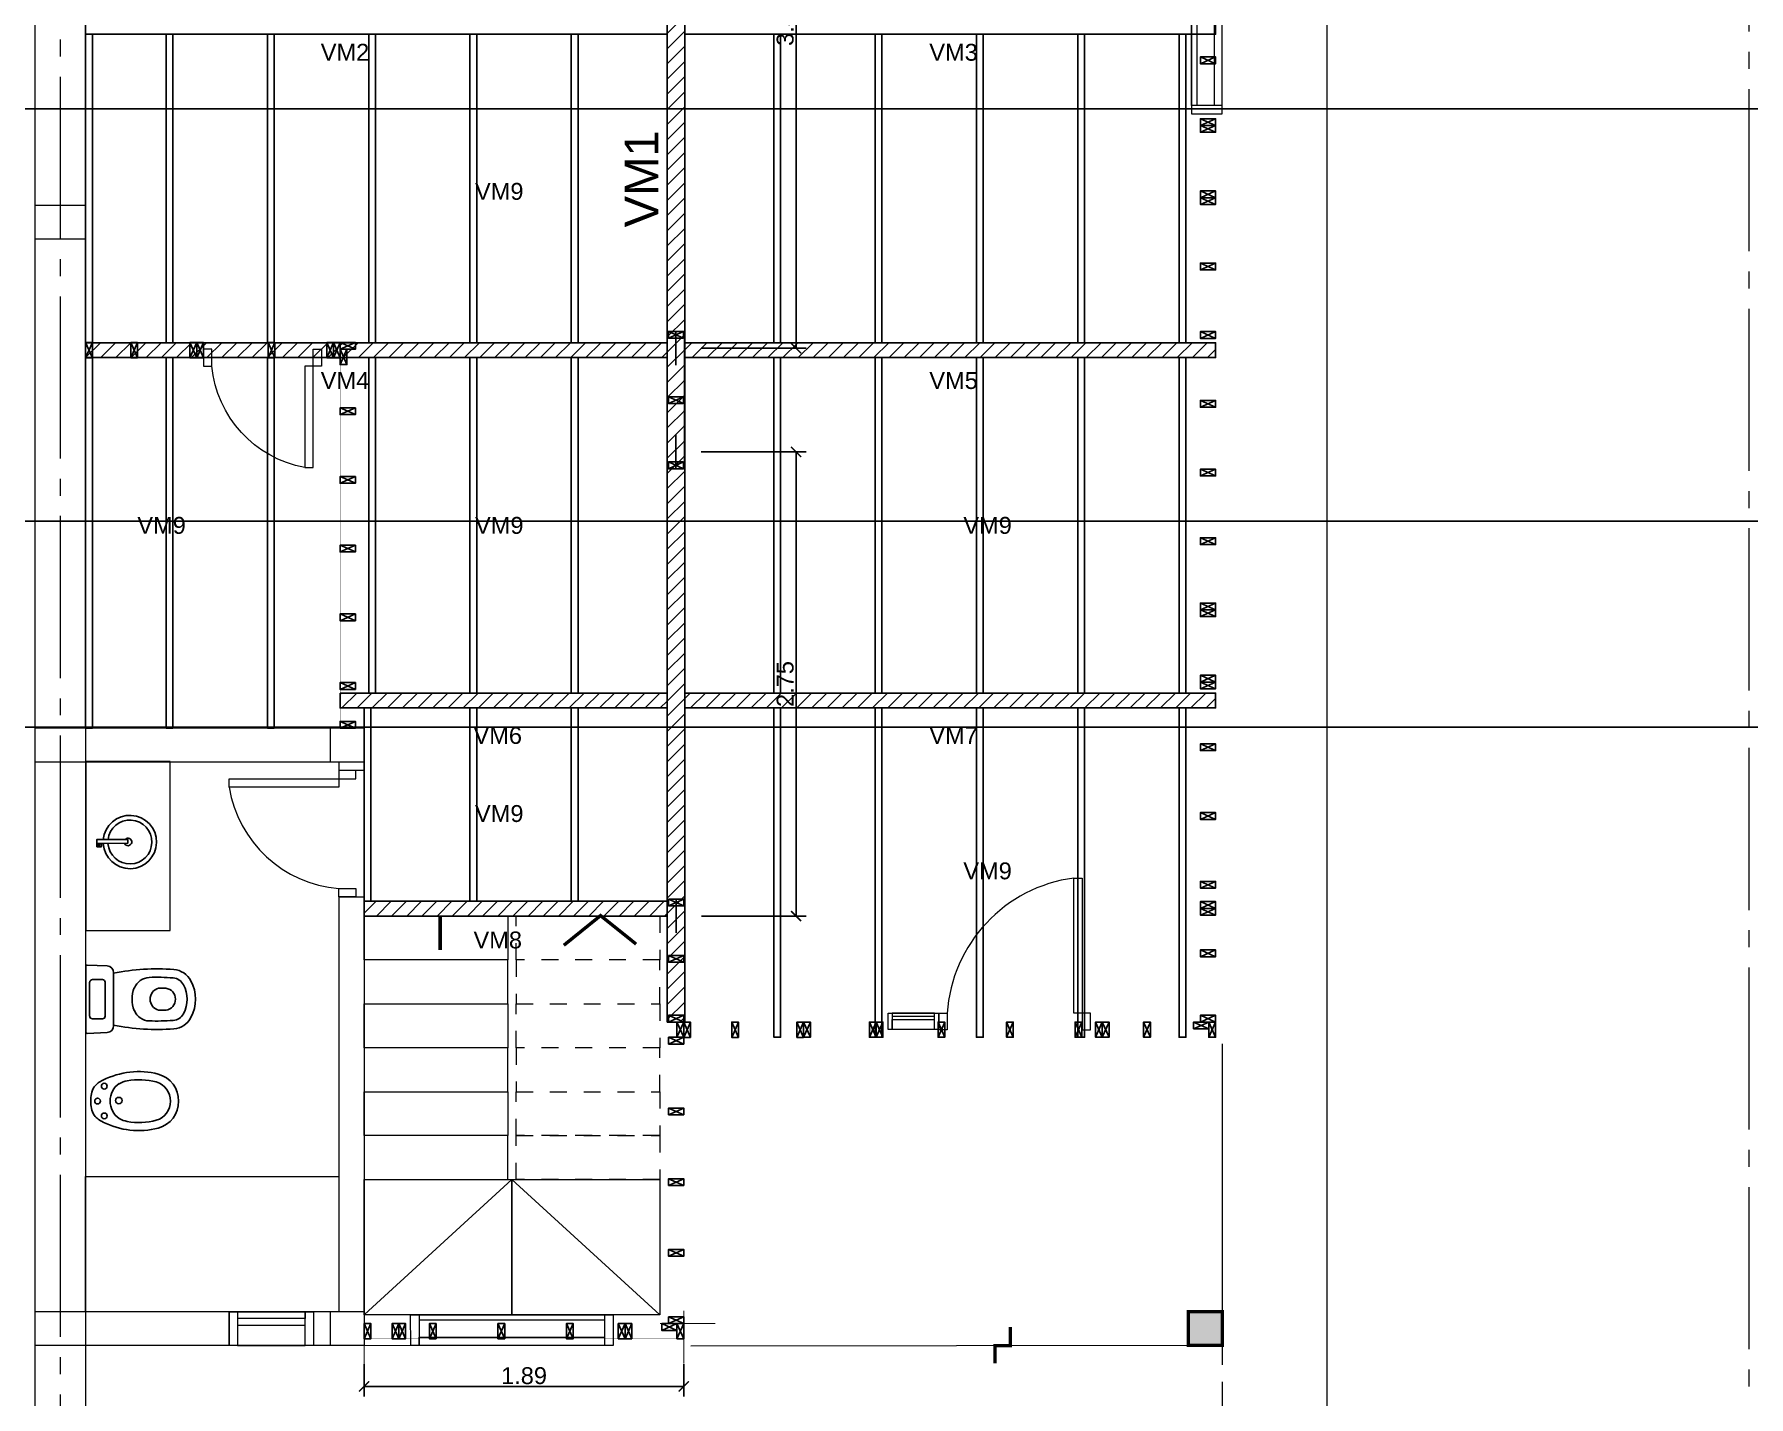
# Model space of a CAD drawing. Header units: millimetres. Extents: x 2924 to 3297, y 1496 to 1704.
# Drawn here: x 3194.52 to 3204.67, y 1558.34 to 1566.4 of the extents above; entities that cross this region are included whole.
import ezdxf

# ---------------------------------------------------------------- set-up
doc = ezdxf.new("R2010")
doc.units = ezdxf.units.MM
doc.header["$PDMODE"] = 35
for name, pattern in [('ACAD_ISO04W100', [30, 24, -3, 0, -3]), ('CONTINUA', [200, 100, 100]), ('DASHED', [0.75, 0.5, -0.25])]:
    doc.linetypes.add(name, pattern=pattern)
doc.layers.get('Defpoints').update_dxf_attribs({"color": 230})
for name, color, linetype in [('EJES', 8, 'Continuous'), ('P0- COLUMNAS HºAº', 7, 'Continuous'), ('P0-CARPINTERIAS', 7, 'Continuous'), ('P0-COTAS', 7, 'Continuous'), ('P0-MAMPOSTERIA LADRILLO', 7, 'Continuous'), ('P0-MUROS', 7, 'Continuous'), ('P0-PANEL', 7, 'Continuous'), ('P0-PROYECCION', 7, 'Continuous'), ('P0-SANITARIOS', 7, 'Continuous'), ('P0-SOLADOS', 7, 'Continuous'), ('P1-MAMPOSTERIA LADRILLO', 7, 'Continuous'), ('PT-MUROS', 7, 'Continuous')]:
    doc.layers.add(name, color=color, linetype=linetype)
doc.styles.add('Arial10', font='arial.ttf', dxfattribs={"height": 0.1})
doc.styles.get("Standard").update_dxf_attribs({"font": 'arial.ttf'})
doc.dimstyles.new('COTA-1-50', dxfattribs={"dimtxt": 0.1, "dimasz": 0.06, "dimexe": 0.06, "dimexo": 0.15, "dimgap": 0.0125, "dimtad": 1, "dimzin": 0, "dimdsep": 46, "dimtxsty": 'Arial10', "dimblk1": 'ARCHTICK', "dimblk2": 'ARCHTICK', "dimsah": 1, "dimcen": 0.09, "dimclrd": 7, "dimclre": 7, "dimclrt": 7, "dimazin": 0, "dimtfac": 1, "dimtofl": 0, "dimtmove": 2, "dimatfit": 3, "dimldrblk": 'ARCHTICK', "dimfxl": 0, "dimtolj": 1, "dimtzin": 0, "dimarcsym": 0})
pattern_1 = [(45, (111.248324, -59.88328), (-0.0449012806, 0.0449012806), [])]

# ---------------------------------------------------------------- blocks, each defined once
blk = doc.blocks.new('A$C699B31DF')
at = {"color": 0}
for p, q in [((0.485, 0.359), (0.485, 0.045)), ((0.523, 0.399), (0.642, 0.404)), ((0.611, 0.318), (0.55, 0.318)), ((0.65, 0.396), (0.65, 0.008)), ((0.22, 0.267), (0.174, 0.267)), ((0.535, 0.303), (0.535, 0.202)), ((0.627, 0.303), (0.627, 0.101)), ((0.22, 0.137), (0.174, 0.137)), ((0.535, 0.101), (0.535, 0.202)), ((0.523, 0.005), (0.642, 0)), ((0.611, 0.086), (0.55, 0.086))]:
    blk.add_line(p, q, dxfattribs=at)
for centre, radius, start, end in [((0.235, 0.202), 0.235, 152.4143, 207.5857), ((0.138, 0.253), 0.125, 94.4928, 152.4143), ((0.138, 0.253), 0.075, 94.4928, 152.4143), ((0.228, -0.892), 1.274, 78.3437, 94.4928), ((0.228, -0.892), 1.224, 87.8575, 94.4928), ((0.269, 0.23), 0.101, 22.7679, 87.2928), ((0.525, 0.359), 0.04, 92.6026, 180), ((0.55, 0.303), 0.0151, 90, 180), ((0.611, 0.303), 0.0151, 0, 90), ((0.642, 0.396), 0.008, 0, 92.6026), ((0.235, 0.202), 0.185, 152.4143, 207.5857), ((0.184, 0.202), 0.0655, 98.137, 261.863), ((0.202, 0.202), 0.0671, 284.9254, 75.0746), ((0.202, 0.202), 0.174, 337.3386, 22.6614), ((0.138, 0.151), 0.075, 207.5857, 265.5072), ((0.269, 0.174), 0.101, 272.7072, 337.2321), ((0.138, 0.151), 0.125, 207.5857, 265.5072), ((0.228, 1.297), 1.274, 265.5072, 281.6563), ((0.228, 1.297), 1.224, 265.5072, 272.1425), ((0.525, 0.045), 0.04, 180, 267.3974), ((0.55, 0.101), 0.0151, 180, 270), ((0.611, 0.101), 0.0151, 270, 0), ((0.642, 0.008), 0.008, 267.3974, 0)]:
    blk.add_arc(centre, radius, start, end, dxfattribs=at)
blk = doc.blocks.new('A$C9e56f727')
at = {"color": 0}
for p, q in [((0.301, 0.069), (0.312, 0.085)), ((0.324, 0.053), (0.301, 0.069)), ((0.312, 0.085), (0.335, 0.069)), ((0.335, 0.069), (0.324, 0.053))]:
    blk.add_line(p, q, dxfattribs=at)
for points in [[(0.324, 0.053), (0.311, 0.034), (0.16, 0.138), (0.173, 0.157)], [(0.33, 0.062), (0.328, 0.059), (0.314, 0.069), (0.316, 0.072)]]:
    blk.add_lwpolyline(points, close=True, dxfattribs=at)
for centre, radius, start, end in [((0.158, 0.158), 0.158, 328.4255, 319.9745), ((0.158, 0.158), 0.13, 329.0576, 318.8141), ((0.167, 0.151), 0.0224, 348.282, 285.1805)]:
    blk.add_arc(centre, radius, start, end, dxfattribs=at)
blk = doc.blocks.new('A$Cc807aeb1')
at = {"color": 0}
for centre, radius in [((0.086, 0.44), 0.017), ((0.174, 0.48), 0.017), ((0.262, 0.44), 0.017), ((0.171, 0.354), 0.0189)]:
    blk.add_circle(centre, radius, dxfattribs=at)
for centre, radius, start, end in [((0.165, 0.372), 0.148, 86.2096, 120.184), ((0.184, 0.372), 0.148, 59.816, 93.7904), ((0.471, 0.236), 0.471, 153.1577, 194.2009), ((0.168, 0.4), 0.127, 128.1193, 157.7023), ((0.18, 0.4), 0.127, 22.2977, 51.8807), ((-0.122, 0.236), 0.471, 345.7991, 26.8423), ((0.471, 0.236), 0.423, 170.5935, 194.2009), ((0.2, 0.279), 0.148, 150.4552, 170.0091), ((0.174, 0.279), 0.127, 90, 144.912), ((0.174, 0.279), 0.127, 35.088, 90), ((0.149, 0.279), 0.148, 9.9909, 29.5448), ((-0.122, 0.236), 0.423, 345.7991, 9.4065), ((0.173, 0.165), 0.165, 195.7672, 270.493), ((0.173, 0.165), 0.117, 196.4302, 270.493), ((0.176, 0.165), 0.165, 269.507, 344.2328), ((0.176, 0.165), 0.117, 269.507, 343.5698)]:
    blk.add_arc(centre, radius, start, end, dxfattribs=at)
blk = doc.blocks.new('_ARCHTICK')
at = {"color": 0, "linetype": 'ByBlock', "const_width": 0.15}
blk.add_lwpolyline([(-0.5, -0.5), (0.5, 0.5)], dxfattribs=at)
blk = doc.blocks.new('*D302')
at = {"layer": 'Defpoints', "color": 0, "transparency": 16777216}
for p in [(3196.47, 1558.678), (3198.363, 1558.678), (3198.363, 1558.396)]:
    blk.add_point(p, dxfattribs=at)
at = {"layer": 'P0-COTAS', "color": 7, "lineweight": -2, "transparency": 16777216}
for p, q in [((3196.47, 1558.528), (3196.47, 1558.336)), ((3198.363, 1558.528), (3198.363, 1558.336)), ((3196.47, 1558.396), (3198.363, 1558.396))]:
    blk.add_line(p, q, dxfattribs=at)
at = {"layer": 'P0-COTAS', "color": 7, "lineweight": -2, "transparency": 16777216, "xscale": 0.06, "yscale": 0.06, "zscale": 0.06, "rotation": 180}
blk.add_blockref('_ARCHTICK', (3196.47, 1558.396), dxfattribs=at)
at = {"layer": 'P0-COTAS', "color": 7, "lineweight": -2, "transparency": 16777216, "xscale": 0.06, "yscale": 0.06, "zscale": 0.06}
blk.add_blockref('_ARCHTICK', (3198.363, 1558.396), dxfattribs=at)
at = {"layer": 'P0-COTAS', "color": 7, "lineweight": 0, "transparency": 16777216, "insert": (3197.417, 1558.459), "char_height": 0.1, "attachment_point": 5, "style": 'Arial10'}
blk.add_mtext('\\A1;1.89', dxfattribs=at)
blk = doc.blocks.new('A$Ce0bfc8d9')
at = {"color": 0}
for points in [[(0, 2.4), (0, 2.44), (0.09, 2.44), (0.09, 2.4), (0, 2.4), (0.09, 2.44), (0.09, 2.4), (0, 2.44)], [(0, 2.013), (0, 2.053), (0.09, 2.053), (0.09, 2.013), (0, 2.013), (0.09, 2.053), (0.09, 2.013), (0, 2.053)], [(0, 1.973), (0, 2.013), (0.09, 2.013), (0.09, 1.973), (0, 1.973), (0.09, 2.013), (0.09, 1.973), (0, 2.013)], [(0, 0.673), (0, 0.713), (0.09, 0.713), (0.09, 0.673), (0, 0.673), (0.09, 0.713), (0.09, 0.673), (0, 0.713)], [(0, 0.633), (0, 0.673), (0.09, 0.673), (0.09, 0.633), (0, 0.633), (0.09, 0.673), (0.09, 0.633), (0, 0.673)], [(0, 0.387), (0, 0.427), (0.09, 0.427), (0.09, 0.387), (0, 0.387), (0.09, 0.427), (0.09, 0.387), (0, 0.427)], [(0, 0), (0, 0.04), (0.09, 0.04), (0.09, 0), (0, 0), (0.09, 0.04), (0.09, 0), (0, 0.04)]]:
    blk.add_lwpolyline(points, dxfattribs=at)
at = {"color": 0, "const_width": 0.0003}
blk.add_lwpolyline([(0.09, 0), (0, 0), (0, 2.44), (0.09, 2.44)], close=True, dxfattribs=at)
at = {"color": 8}
for points in [[(0, 1.607), (0, 1.647), (0.09, 1.647), (0.09, 1.607), (0, 1.607), (0.09, 1.647), (0.09, 1.607), (0, 1.647)], [(0, 1.2), (0, 1.24), (0.09, 1.24), (0.09, 1.2), (0, 1.2), (0.09, 1.24), (0.09, 1.2), (0, 1.24)], [(0, 0.793), (0, 0.833), (0.09, 0.833), (0.09, 0.793), (0, 0.793), (0.09, 0.833), (0.09, 0.793), (0, 0.833)]]:
    blk.add_lwpolyline(points, dxfattribs=at)
blk = doc.blocks.new('A$Ce87a268d')
at = {"color": 0}
for points in [[(0, 2.4), (0, 2.44), (0.09, 2.44), (0.09, 2.4), (0, 2.4), (0.09, 2.44), (0.09, 2.4), (0, 2.44)], [(0, 2.013), (0, 2.053), (0.09, 2.053), (0.09, 2.013), (0, 2.013), (0.09, 2.053), (0.09, 2.013), (0, 2.053)], [(0, 1.607), (0, 1.647), (0.09, 1.647), (0.09, 1.607), (0, 1.607), (0.09, 1.647), (0.09, 1.607), (0, 1.647)], [(0, 1.2), (0, 1.24), (0.09, 1.24), (0.09, 1.2), (0, 1.2), (0.09, 1.24), (0.09, 1.2), (0, 1.24)], [(0, 0.793), (0, 0.833), (0.09, 0.833), (0.09, 0.793), (0, 0.793), (0.09, 0.833), (0.09, 0.793), (0, 0.833)], [(0, 0.387), (0, 0.427), (0.09, 0.427), (0.09, 0.387), (0, 0.387), (0.09, 0.427), (0.09, 0.387), (0, 0.427)], [(0, 0), (0, 0.04), (0.09, 0.04), (0.09, 0), (0, 0), (0.09, 0.04), (0.09, 0), (0, 0.04)]]:
    blk.add_lwpolyline(points, dxfattribs=at)
at = {"color": 0, "const_width": 0.0003}
blk.add_lwpolyline([(0.09, 0), (0, 0), (0, 2.44), (0.09, 2.44)], close=True, dxfattribs=at)
blk = doc.blocks.new('A$Cebfddf67')
at = {"color": 0}
for points in [[(0, 2.4), (0, 2.44), (0.09, 2.44), (0.09, 2.4), (0, 2.4), (0.09, 2.44), (0.09, 2.4), (0, 2.44)], [(0, 2.013), (0, 2.053), (0.09, 2.053), (0.09, 2.013), (0, 2.013), (0.09, 2.053), (0.09, 2.013), (0, 2.053)], [(0, 1.767), (0, 1.807), (0.09, 1.807), (0.09, 1.767), (0, 1.767), (0.09, 1.807), (0.09, 1.767), (0, 1.807)], [(0, 1.727), (0, 1.767), (0.09, 1.767), (0.09, 1.727), (0, 1.727), (0.09, 1.767), (0.09, 1.727), (0, 1.767)], [(0, 0.427), (0, 0.467), (0.09, 0.467), (0.09, 0.427), (0, 0.427), (0.09, 0.467), (0.09, 0.427), (0, 0.467)], [(0, 0.387), (0, 0.427), (0.09, 0.427), (0.09, 0.387), (0, 0.387), (0.09, 0.427), (0.09, 0.387), (0, 0.427)], [(0, 0), (0, 0.04), (0.09, 0.04), (0.09, 0), (0, 0), (0.09, 0.04), (0.09, 0), (0, 0.04)]]:
    blk.add_lwpolyline(points, dxfattribs=at)
at = {"color": 0, "const_width": 0.0003}
blk.add_lwpolyline([(0.09, 0), (0, 0), (0, 2.44), (0.09, 2.44)], close=True, dxfattribs=at)
at = {"color": 8}
for points in [[(0, 1.607), (0, 1.647), (0.09, 1.647), (0.09, 1.607), (0, 1.607), (0.09, 1.647), (0.09, 1.607), (0, 1.647)], [(0, 1.2), (0, 1.24), (0.09, 1.24), (0.09, 1.2), (0, 1.2), (0.09, 1.24), (0.09, 1.2), (0, 1.24)], [(0, 0.793), (0, 0.833), (0.09, 0.833), (0.09, 0.793), (0, 0.793), (0.09, 0.833), (0.09, 0.793), (0, 0.833)]]:
    blk.add_lwpolyline(points, dxfattribs=at)
blk = doc.blocks.new('A$C7a4a4ba2')
at = {"color": 0}
for points in [[(-0.004, 0.09), (0.036, 0.09), (0.036, 0), (-0.004, 0), (-0.004, 0.09), (0.036, 0), (-0.004, 0), (0.036, 0.09)], [(0.386, 0.09), (0.426, 0.09), (0.426, 0), (0.386, 0), (0.386, 0.09), (0.426, 0), (0.386, 0), (0.426, 0.09)], [(0.426, 0.09), (0.466, 0.09), (0.466, 0), (0.426, 0), (0.426, 0.09), (0.466, 0), (0.426, 0), (0.466, 0.09)], [(1.725, 0.09), (1.765, 0.09), (1.765, 0), (1.725, 0), (1.725, 0.09), (1.765, 0), (1.725, 0), (1.765, 0.09)], [(1.765, 0.09), (1.805, 0.09), (1.805, 0), (1.765, 0), (1.765, 0.09), (1.805, 0), (1.765, 0), (1.805, 0.09)], [(2.01, 0.09), (2.05, 0.09), (2.05, 0), (2.01, 0), (2.01, 0.09), (2.05, 0), (2.01, 0), (2.05, 0.09)], [(2.306, 0.05), (2.306, 0.09), (2.396, 0.09), (2.396, 0.05), (2.306, 0.05), (2.396, 0.09), (2.396, 0.05), (2.306, 0.09)], [(2.396, 0.09), (2.436, 0.09), (2.436, 0), (2.396, 0), (2.396, 0.09), (2.436, 0), (2.396, 0), (2.436, 0.09)]]:
    blk.add_lwpolyline(points, dxfattribs=at)
at = {"color": 0, "const_width": 0.0003}
blk.add_lwpolyline([(-0.004, 0.09), (2.436, 0.09), (2.436, 0), (-0.004, 0)], close=True, dxfattribs=at)
at = {"color": 8}
for points in [[(0.792, 0.09), (0.832, 0.09), (0.832, 0), (0.792, 0), (0.792, 0.09), (0.832, 0), (0.792, 0), (0.832, 0.09)], [(1.198, 0.09), (1.238, 0.09), (1.238, 0), (1.198, 0), (1.198, 0.09), (1.238, 0), (1.198, 0), (1.238, 0.09)], [(1.604, 0.09), (1.644, 0.09), (1.644, 0), (1.604, 0), (1.604, 0.09), (1.644, 0), (1.604, 0), (1.644, 0.09)]]:
    blk.add_lwpolyline(points, dxfattribs=at)
blk = doc.blocks.new('A$C5d8a38c0')
at = {"color": 0, "const_width": 0.0003}
blk.add_lwpolyline([(0, 0.09), (0.71, 0.09), (0.71, 0), (0, 0)], close=True, dxfattribs=at)
at = {"color": 0}
for points in [[(0, 0.09), (0.04, 0.09), (0.04, 0), (0, 0), (0, 0.09), (0.04, 0), (0, 0), (0.04, 0.09)], [(0.284, 0.09), (0.324, 0.09), (0.324, 0), (0.284, 0), (0.284, 0.09), (0.324, 0), (0.284, 0), (0.324, 0.09)], [(0.67, 0.09), (0.71, 0.09), (0.71, 0), (0.67, 0), (0.67, 0.09), (0.71, 0), (0.67, 0), (0.71, 0.09)]]:
    blk.add_lwpolyline(points, dxfattribs=at)
blk = doc.blocks.new('A$C00c50a6b')
at = {"color": 0, "const_width": 0.0003}
blk.add_lwpolyline([(0.09, 0), (0, 0), (0, 2.5125), (0.09, 2.5125)], close=True, dxfattribs=at)
at = {"color": 0}
for points in [[(0, 2.4725), (0, 2.5125), (0.09, 2.5125), (0.09, 2.4725), (0, 2.4725), (0.09, 2.5125), (0.09, 2.4725), (0, 2.5125)], [(0, 2.13875), (0, 2.17875), (0.09, 2.17875), (0.09, 2.13875), (0, 2.13875), (0.09, 2.17875), (0.09, 2.13875), (0, 2.17875)], [(0, 1.785), (0, 1.825), (0.09, 1.825), (0.09, 1.785), (0, 1.785), (0.09, 1.825), (0.09, 1.785), (0, 1.825)], [(0.05, 1.785), (0.09, 1.785), (0.09, 1.695), (0.05, 1.695), (0.05, 1.785), (0.09, 1.695), (0.05, 1.695), (0.09, 1.785)], [(0, 1.655), (0, 1.695), (0.09, 1.695), (0.09, 1.655), (0, 1.655), (0.09, 1.695), (0.09, 1.655), (0, 1.695)], [(0, 1.23625), (0, 1.27625), (0.09, 1.27625), (0.09, 1.23625), (0, 1.23625), (0.09, 1.27625), (0.09, 1.23625), (0, 1.27625)], [(0, 0.8175), (0, 0.8575), (0.09, 0.8575), (0.09, 0.8175), (0, 0.8175), (0.09, 0.8575), (0.09, 0.8175), (0, 0.8575)], [(0, 0.39875), (0, 0.43875), (0.09, 0.43875), (0.09, 0.39875), (0, 0.39875), (0.09, 0.43875), (0.09, 0.39875), (0, 0.43875)], [(0, 0), (0, 0.04), (0.09, 0.04), (0.09, 0), (0, 0), (0.09, 0.04), (0.09, 0), (0, 0.04)]]:
    blk.add_lwpolyline(points, dxfattribs=at)
blk = doc.blocks.new('A$C87677e07')
at = {"color": 0, "const_width": 0.0005}
blk.add_lwpolyline([(0, 0.09), (1.8925, 0.09), (1.8925, 0), (0, 0)], close=True, dxfattribs=at)
at = {"color": 0}
for points in [[(0, 0.09), (0.04, 0.09), (0.04, 0), (0, 0), (0, 0.09), (0.04, 0), (0, 0), (0.04, 0.09)], [(0.165, 0.09), (0.205, 0.09), (0.205, 0), (0.165, 0), (0.165, 0.09), (0.205, 0), (0.165, 0), (0.205, 0.09)], [(0.205, 0.09), (0.245, 0.09), (0.245, 0), (0.205, 0), (0.205, 0.09), (0.245, 0), (0.205, 0), (0.245, 0.09)], [(1.505, 0.09), (1.545, 0.09), (1.545, 0), (1.505, 0), (1.505, 0.09), (1.545, 0), (1.505, 0), (1.545, 0.09)], [(1.545, 0.09), (1.585, 0.09), (1.585, 0), (1.545, 0), (1.545, 0.09), (1.585, 0), (1.545, 0), (1.585, 0.09)], [(1.7625, 0.05), (1.7625, 0.09), (1.8525, 0.09), (1.8525, 0.05), (1.7625, 0.05), (1.8525, 0.09), (1.8525, 0.05), (1.7625, 0.09)], [(1.8525, 0.09), (1.8925, 0.09), (1.8925, 0), (1.8525, 0), (1.8525, 0.09), (1.8925, 0), (1.8525, 0), (1.8925, 0.09)]]:
    blk.add_lwpolyline(points, dxfattribs=at)
at = {"color": 8}
for points in [[(0.386, 0.09), (0.426, 0.09), (0.426, 0), (0.386, 0), (0.386, 0.09), (0.426, 0), (0.386, 0), (0.426, 0.09)], [(0.792, 0.09), (0.832, 0.09), (0.832, 0), (0.792, 0), (0.792, 0.09), (0.832, 0), (0.792, 0), (0.832, 0.09)], [(1.198, 0.09), (1.238, 0.09), (1.238, 0), (1.198, 0), (1.198, 0.09), (1.238, 0), (1.198, 0), (1.238, 0.09)]]:
    blk.add_lwpolyline(points, dxfattribs=at)
blk = doc.blocks.new('A$C6ec9e50c')
at = {"color": 0, "const_width": 0.0003}
blk.add_lwpolyline([(0, 0.8132), (0.09, 0.8132), (0.09, 0), (0, 0), (0, 0.8132)], dxfattribs=at)
at = {"color": 0}
for points in [[(0, 0.7732), (0, 0.8132), (0.09, 0.8132), (0.09, 0.7732), (0, 0.7732), (0.09, 0.8132), (0.09, 0.7732), (0, 0.8132)], [(0, 0.3866), (0, 0.4266), (0.09, 0.4266), (0.09, 0.3866), (0, 0.3866), (0.09, 0.4266), (0.09, 0.3866), (0, 0.4266)], [(0, 0), (0, 0.04), (0.09, 0.04), (0.09, 0), (0, 0), (0.09, 0.04), (0.09, 0), (0, 0.04)]]:
    blk.add_lwpolyline(points, dxfattribs=at)
blk = doc.blocks.new('A$C97909408')
at = {"color": 0, "const_width": 0.0003}
blk.add_lwpolyline([(0.09, 2.2805), (0, 2.2805), (0, -0.002), (0.09, -0.002)], close=True, dxfattribs=at)
at = {"color": 0}
for points in [[(0, 2.2405), (0, 2.2805), (0.09, 2.2805), (0.09, 2.2405), (0, 2.2405), (0.09, 2.2805), (0.09, 2.2405), (0, 2.2805)], [(0, 2.2405), (0.04, 2.2405), (0.04, 2.1505), (0, 2.1505), (0, 2.2405), (0.04, 2.1505), (0, 2.1505), (0.04, 2.2405)], [(0, 1.8539), (0, 1.8939), (0.09, 1.8939), (0.09, 1.8539), (0, 1.8539), (0.09, 1.8939), (0.09, 1.8539), (0, 1.8939)], [(0, 1.4473), (0, 1.4873), (0.09, 1.4873), (0.09, 1.4473), (0, 1.4473), (0.09, 1.4873), (0.09, 1.4473), (0, 1.4873)], [(0, 1.0407), (0, 1.0807), (0.09, 1.0807), (0.09, 1.0407), (0, 1.0407), (0.09, 1.0807), (0.09, 1.0407), (0, 1.0807)], [(0, 0.6341), (0, 0.6741), (0.09, 0.6741), (0.09, 0.6341), (0, 0.6341), (0.09, 0.6741), (0.09, 0.6341), (0, 0.6741)], [(0, 0.2275), (0, 0.2675), (0.09, 0.2675), (0.09, 0.2275), (0, 0.2275), (0.09, 0.2675), (0.09, 0.2275), (0, 0.2675)], [(0, -0.002), (0, 0.038), (0.09, 0.038), (0.09, -0.002), (0, -0.002), (0.09, 0.038), (0.09, -0.002), (0, 0.038)]]:
    blk.add_lwpolyline(points, dxfattribs=at)
blk = doc.blocks.new('A$C32786e46')
at = {"color": 0}
for points in [[(0, 0.09), (0.04, 0.09), (0.04, 0), (0, 0), (0, 0.09), (0.04, 0), (0, 0), (0.04, 0.09)], [(0.268, 0.09), (0.308, 0.09), (0.308, 0), (0.268, 0), (0.268, 0.09), (0.308, 0), (0.268, 0), (0.308, 0.09)], [(0.618, 0.09), (0.658, 0.09), (0.658, 0), (0.618, 0), (0.618, 0.09), (0.658, 0), (0.618, 0), (0.658, 0.09)], [(0.658, 0.09), (0.698, 0.09), (0.698, 0), (0.658, 0), (0.658, 0.09), (0.698, 0), (0.658, 0), (0.698, 0.09)], [(1.428, 0.09), (1.468, 0.09), (1.468, 0), (1.428, 0), (1.428, 0.09), (1.468, 0), (1.428, 0), (1.468, 0.09)], [(1.468, 0.09), (1.508, 0.09), (1.508, 0), (1.468, 0), (1.468, 0.09), (1.508, 0), (1.468, 0), (1.508, 0.09)]]:
    blk.add_lwpolyline(points, dxfattribs=at)
at = {"color": 0, "const_width": 0.0003}
blk.add_lwpolyline([(0, 0.09), (1.508, 0.09), (1.508, 0), (0, 0)], close=True, dxfattribs=at)
at = {"color": 8}
blk.add_lwpolyline([(1.081, 0.09), (1.121, 0.09), (1.121, 0), (1.081, 0), (1.081, 0.09), (1.121, 0), (1.081, 0), (1.121, 0.09)], dxfattribs=at)
blk = doc.blocks.new('*D365')
at = {"layer": 'Defpoints', "color": 0, "transparency": 16777216}
for p in [(3198.317, 1563.928), (3198.318, 1561.18), (3199.028, 1561.18)]:
    blk.add_point(p, dxfattribs=at)
at = {"layer": 'PT-MUROS', "color": 7, "lineweight": -2, "transparency": 16777216}
for p, q in [((3198.467, 1563.928), (3199.088, 1563.928)), ((3199.028, 1563.928), (3199.028, 1561.18)), ((3198.468, 1561.18), (3199.088, 1561.18))]:
    blk.add_line(p, q, dxfattribs=at)
at = {"layer": 'PT-MUROS', "color": 7, "lineweight": -2, "transparency": 16777216, "xscale": 0.06, "yscale": 0.06, "zscale": 0.06}
for p, rotation in [((3199.028, 1563.928), 90), ((3199.028, 1561.18), 270)]:
    blk.add_blockref('_ARCHTICK', p, dxfattribs=dict(at, rotation=rotation))
at = {"layer": 'PT-MUROS', "color": 7, "transparency": 16777216, "insert": (3198.964, 1562.554), "char_height": 0.1, "attachment_point": 5, "rotation": 90, "style": 'Arial10'}
blk.add_mtext('\\A1;2.75', dxfattribs=at)
blk = doc.blocks.new('*D366')
at = {"layer": 'Defpoints', "color": 0, "transparency": 16777216}
for p in [(3198.293, 1568.393), (3199.028, 1568.393), (3198.317, 1564.542)]:
    blk.add_point(p, dxfattribs=at)
at = {"layer": 'PT-MUROS', "color": 7, "lineweight": -2, "transparency": 16777216}
for p, q in [((3198.443, 1568.393), (3199.088, 1568.393)), ((3199.028, 1564.542), (3199.028, 1568.393)), ((3198.467, 1564.542), (3199.088, 1564.542))]:
    blk.add_line(p, q, dxfattribs=at)
at = {"layer": 'PT-MUROS', "color": 7, "lineweight": -2, "transparency": 16777216, "xscale": 0.06, "yscale": 0.06, "zscale": 0.06}
for p, rotation in [((3199.028, 1568.393), 90), ((3199.028, 1564.542), 270)]:
    blk.add_blockref('_ARCHTICK', p, dxfattribs=dict(at, rotation=rotation))
at = {"layer": 'PT-MUROS', "color": 7, "transparency": 16777216, "insert": (3198.964, 1566.467), "char_height": 0.1, "attachment_point": 5, "rotation": 90, "style": 'Arial10'}
blk.add_mtext('\\A1;3.85', dxfattribs=at)

msp = doc.modelspace()

# ---------------------------------------------------------------- hatches: boundary and pattern name
at = {"layer": 'P0- COLUMNAS HºAº', "lineweight": 0}
h = msp.add_hatch(color=8, dxfattribs=at)
h.dxf.hatch_style = 1
h.paths.add_polyline_path([(3201.3523, 1558.8383), (3201.5523, 1558.8383), (3201.5523, 1558.6383), (3201.3523, 1558.6383)])
at = {"layer": 'PT-MUROS'}
h = msp.add_hatch(dxfattribs=at)
h.set_pattern_fill('ANSI31', color=2, scale=0.02)
h.set_pattern_definition(pattern_1)
h.paths.add_polyline_path([(3198.2648, 1568.4378), (3198.3688, 1568.4378), (3198.3688, 1560.5528), (3198.2648, 1560.5528)])
h = msp.add_hatch(dxfattribs=at)
h.set_pattern_fill('ANSI31', color=3, scale=0.02)
h.set_pattern_definition(pattern_1)
h.paths.add_polyline_path([(3194.8205, 1564.5743), (3198.2648, 1564.5743), (3198.2648, 1564.4863), (3194.8205, 1564.4863)])
h = msp.add_hatch(dxfattribs=at)
h.set_pattern_fill('ANSI31', color=3, scale=0.02)
h.set_pattern_definition(pattern_1)
h.paths.add_polyline_path([(3198.3688, 1564.5743), (3201.5128, 1564.5743), (3201.5128, 1564.4863), (3198.3688, 1564.4863)])
h = msp.add_hatch(dxfattribs=at)
h.set_pattern_fill('ANSI31', color=3, scale=0.02)
h.set_pattern_definition(pattern_1)
h.paths.add_polyline_path([(3196.3278, 1562.5006), (3198.2648, 1562.5006), (3198.2648, 1562.4126), (3196.3278, 1562.4126)])
h = msp.add_hatch(dxfattribs=at)
h.set_pattern_fill('ANSI31', color=3, scale=0.02)
h.set_pattern_definition(pattern_1)
h.paths.add_polyline_path([(3198.3688, 1562.5006), (3201.5128, 1562.5006), (3201.5128, 1562.4126), (3198.3688, 1562.4126)])
h = msp.add_hatch(dxfattribs=at)
h.set_pattern_fill('ANSI31', color=3, scale=0.02)
h.set_pattern_definition(pattern_1)
h.paths.add_polyline_path([(3196.4703, 1561.2683), (3198.2648, 1561.2683), (3198.2648, 1561.1803), (3196.4703, 1561.1803)])

# ---------------------------------------------------------------- linework, layer by layer
at = {"layer": 'EJES', "color": 8, "linetype": 'ACAD_ISO04W100', "lineweight": 0, "ltscale": 0.04}
for points in [[(3194.6705, 1584.3486), (3194.6705, 1551.9446)], [(3204.6705, 1584.2759), (3204.6705, 1551.9446)]]:
    msp.add_lwpolyline(points, dxfattribs=at)
at = {"layer": 'P0- COLUMNAS HºAº', "color": 8, "lineweight": 0}
for points, const_width in [([(3194.5205, 1565.3881), (3194.8205, 1565.3881), (3194.8205, 1565.1881), (3194.5205, 1565.1881)], 0.008), ([(3194.5203, 1562.2928), (3194.8203, 1562.2928), (3194.8203, 1562.0928), (3194.5203, 1562.0928)], 0.008), ([(3196.2703, 1562.2928), (3196.4703, 1562.2928), (3196.4703, 1562.0928), (3196.2703, 1562.0928)], 0.008), ([(3194.8205, 1558.8383), (3194.8205, 1558.6383), (3194.5205, 1558.6383), (3194.5205, 1558.8383)], 0.008), ([(3196.2705, 1558.8383), (3196.4705, 1558.8383), (3196.4705, 1558.6383), (3196.2705, 1558.6383)], 0.008), ([(3201.3523, 1558.8383), (3201.5523, 1558.8383), (3201.5523, 1558.6383), (3201.3523, 1558.6383)], 0.02)]:
    msp.add_lwpolyline(points, close=True, dxfattribs=dict(at, const_width=const_width))
at = {"layer": 'P0-CARPINTERIAS', "color": 8, "linetype": 'CONTINUA', "lineweight": 0}
for points in [[(3201.5522, 1565.9295), (3201.5522, 1567.1295), (3201.3702, 1567.1295), (3201.3702, 1565.9295), (3201.5522, 1565.9295), (3201.5522, 1565.9795), (3201.3702, 1565.9795), (3201.3702, 1567.0795), (3201.5522, 1567.0795), (3201.5042, 1567.0795), (3201.5042, 1565.9795), (3201.4042, 1565.9795), (3201.4042, 1567.0795)], [(3199.8728, 1560.5083), (3199.5728, 1560.5083), (3199.5728, 1560.6053), (3199.8728, 1560.6053), (3199.8728, 1560.5083), (3199.8478, 1560.5083), (3199.8478, 1560.6054), (3199.5978, 1560.6054), (3199.5978, 1560.5083), (3199.5978, 1560.5689), (3199.8478, 1560.5689), (3199.8478, 1560.5867), (3199.5978, 1560.5867)], [(3195.6705, 1558.8383), (3196.1705, 1558.8383), (3196.1705, 1558.6383), (3195.6705, 1558.6383), (3195.6705, 1558.8383), (3195.7205, 1558.8383), (3195.7205, 1558.6383), (3196.1205, 1558.6383), (3196.1205, 1558.8383), (3196.1205, 1558.7983), (3195.7205, 1558.7983), (3195.7205, 1558.7583), (3196.1205, 1558.7583)], [(3197.9455, 1558.6383), (3196.7455, 1558.6383), (3196.7453, 1558.8203), (3197.9453, 1558.8203), (3197.9455, 1558.6383), (3197.8955, 1558.6383), (3197.8955, 1558.8204), (3196.7953, 1558.8203), (3196.7955, 1558.6383), (3196.7955, 1558.6883), (3197.8955, 1558.6883), (3197.8955, 1558.7883), (3196.7955, 1558.7883)]]:
    msp.add_lwpolyline(points, dxfattribs=at)
for points in [[(3196.1179, 1563.8353), (3196.1678, 1563.8353), (3196.1678, 1564.5353), (3196.2178, 1564.5353), (3196.2178, 1564.4353), (3196.1178, 1564.4353), (3196.1179, 1563.8353, -0.3337392), (3195.5678, 1564.4353), (3195.5678, 1564.5353), (3195.5178, 1564.5353), (3195.5178, 1564.4353), (3195.5678, 1564.4353)], [(3195.6703, 1561.943), (3195.6703, 1561.9928), (3196.4203, 1561.9928), (3196.4203, 1562.0428), (3196.3203, 1562.0428), (3196.3203, 1561.9428), (3195.6703, 1561.943, 0.3456514), (3196.3203, 1561.3434), (3196.4203, 1561.3434), (3196.4203, 1561.2934), (3196.3203, 1561.2934), (3196.3203, 1561.3434)], [(3200.6729, 1561.4053), (3200.7228, 1561.4053), (3200.7228, 1560.5074), (3200.7728, 1560.5074), (3200.7728, 1560.6053), (3200.6728, 1560.6053), (3200.6729, 1561.4053, 0.3564918), (3199.9228, 1560.6053), (3199.9228, 1560.5074), (3199.8728, 1560.5074), (3199.8728, 1560.6053), (3199.9228, 1560.6053)]]:
    msp.add_lwpolyline(points, format="xyb", dxfattribs=at)
at = {"layer": 'P0-MAMPOSTERIA LADRILLO', "color": 8, "lineweight": 0, "const_width": 0.008}
for points in [[(3194.5205, 1558.6383), (3194.5204, 1568.4773), (3194.8205, 1568.4773), (3194.8205, 1558.6383)], [(3196.4705, 1558.6383), (3196.1703, 1558.6383), (3196.1703, 1558.8383), (3196.3203, 1558.8383), (3196.3203, 1561.2928), (3196.4703, 1561.2928), (3196.4703, 1558.8383)], [(3194.8201, 1558.6383), (3194.5205, 1558.6383), (3194.5205, 1552.6383), (3194.8201, 1552.6383)]]:
    msp.add_lwpolyline(points, close=True, dxfattribs=at)
for points in [[(3194.8203, 1562.0928), (3196.2703, 1562.0928), (3196.2703, 1562.2928), (3194.8203, 1562.2928), (3194.8203, 1562.0928)], [(3196.4705, 1562.0928), (3196.4705, 1562.0428), (3196.3205, 1562.0428), (3196.3205, 1562.0928), (3196.4705, 1562.0928)], [(3194.8205, 1558.8383), (3195.6705, 1558.8383), (3195.6705, 1558.6383), (3194.8201, 1558.6383), (3194.8205, 1558.8383)]]:
    msp.add_lwpolyline(points, dxfattribs=at)
at = {"layer": 'P0-MUROS', "color": 8, "linetype": 'Continuous', "lineweight": 0, "ltscale": 0.1}
for points in [[(3196.4703, 1560.9203), (3196.4703, 1561.1803), (3197.3203, 1561.1803), (3197.3203, 1560.9203)], [(3196.4703, 1560.9203), (3196.4703, 1560.6603), (3197.3203, 1560.6603), (3197.3203, 1560.9203)], [(3196.4703, 1560.4003), (3196.4703, 1560.6603), (3197.3203, 1560.6603), (3197.3203, 1560.4003)], [(3196.4703, 1560.4003), (3196.4703, 1560.1403), (3197.3203, 1560.1403), (3197.3203, 1560.4003)], [(3196.4703, 1559.8803), (3196.4703, 1560.1403), (3197.3203, 1560.1403), (3197.3203, 1559.8803)], [(3196.4703, 1559.8803), (3196.4703, 1559.6203), (3197.3203, 1559.6203), (3197.3203, 1559.8803)], [(3198.2203, 1559.6203), (3198.2203, 1558.8203), (3197.3453, 1558.8203), (3197.3453, 1559.6203)]]:
    msp.add_lwpolyline(points, close=True, dxfattribs=at)
at = {"layer": 'P0-MUROS', "color": 8, "lineweight": 0}
msp.add_lwpolyline([(3196.9202, 1561.1831, 0.02, 0.02, 0), (3196.9202, 1560.9801, 0, 0, 0), (3196.9202, 1559.1673, 0, 0, 0), (3197.8729, 1559.1673, 0, 0, 0), (3197.8702, 1561.1831, 0.02, 0.02, 0), (3198.0807, 1561.0144, 0.02, 0.02, 0), (3197.8702, 1561.1831, 0.02, 0.02, 0), (3197.6527, 1561.0074, 0.02, 0.02, 0)], format="xyseb", dxfattribs=at)
at = {"layer": 'P0-MUROS', "color": 8, "linetype": 'DASHED', "lineweight": 0, "ltscale": 0.2}
for points in [[(3198.2203, 1561.1803), (3198.2203, 1560.9203), (3197.3703, 1560.9203), (3197.3703, 1561.1803)], [(3198.2203, 1560.6603), (3198.2203, 1560.9203), (3197.3703, 1560.9203), (3197.3703, 1560.6603)], [(3198.2203, 1560.6603), (3198.2203, 1560.4003), (3197.3703, 1560.4003), (3197.3703, 1560.6603)], [(3198.2203, 1560.1403), (3198.2203, 1560.4003), (3197.3703, 1560.4003), (3197.3703, 1560.1403)], [(3198.2203, 1560.1403), (3198.2203, 1559.8803), (3197.3703, 1559.8803), (3197.3703, 1560.1403)], [(3198.2203, 1559.8803), (3198.2203, 1559.6203), (3197.3703, 1559.6203), (3197.3703, 1559.8803)]]:
    msp.add_lwpolyline(points, close=True, dxfattribs=at)
at = {"layer": 'P0-MUROS', "color": 8, "lineweight": 0}
for points in [[(3194.8205, 1558.8383), (3194.8205, 1559.6383), (3196.3205, 1559.6383), (3196.3205, 1558.8383)], [(3196.4703, 1559.6203), (3197.3453, 1559.6203), (3197.3453, 1558.8203), (3196.4703, 1558.8203)]]:
    msp.add_lwpolyline(points, close=True, dxfattribs=at)
at = {"layer": 'P0-MUROS', "color": 8, "linetype": 'Continuous', "lineweight": 0, "ltscale": 0.1}
for points in [[(3197.3453, 1559.6203), (3196.4711, 1558.821)], [(3197.3453, 1559.6203), (3198.2203, 1558.8203)]]:
    msp.add_lwpolyline(points, dxfattribs=at)
at = {"layer": 'P0-MUROS', "color": 8, "lineweight": 0, "const_width": 0.005}
msp.add_lwpolyline([(3196.4703, 1558.6383), (3196.7453, 1558.6383), (3196.7453, 1558.8203), (3196.4703, 1558.8203)], dxfattribs=at)
at = {"layer": 'P0-PANEL', "color": 8, "lineweight": 0, "const_width": 0.001}
msp.add_lwpolyline([(3194.8203, 1564.5753), (3196.4178, 1564.5753), (3196.4178, 1562.2928), (3196.3278, 1562.2928), (3196.3278, 1564.4853), (3194.8203, 1564.4853)], close=True, dxfattribs=at)
msp.add_lwpolyline([(3198.2718, 1564.6415), (3198.3618, 1564.6415), (3198.3618, 1563.8283), (3198.2718, 1563.8283), (3198.2718, 1564.6415)], dxfattribs=at)
at = {"layer": 'P0-PROYECCION', "color": 8, "linetype": 'DASHED', "lineweight": 0, "ltscale": 0.3}
msp.add_lwpolyline([(3201.5523, 1560.4233), (3201.5523, 1552.6383), (3201.5523, 1552.6383), (3194.8201, 1552.6383)], dxfattribs=at)
at = {"layer": 'P0-SANITARIOS', "color": 8, "lineweight": 0}
msp.add_lwpolyline([(3195.3204, 1562.0943), (3194.8214, 1562.0943), (3194.8214, 1561.0943), (3195.3205, 1561.0943)], close=True, dxfattribs=at)
at = {"layer": 'P0-SOLADOS', "color": 8, "lineweight": 0}
for points in [[(3194.6706, 1571.1498), (3194.6704, 1571.3273), (3202.1713, 1571.3273), (3202.1713, 1554.2883), (3204.6705, 1554.2883)], [(3201.5523, 1560.4233), (3201.5523, 1558.6383), (3198.4045, 1558.6344)]]:
    msp.add_lwpolyline(points, dxfattribs=at)
at = {"layer": 'P0-SOLADOS', "color": 8, "lineweight": 0, "const_width": 0.02}
msp.add_lwpolyline([(3200.2064, 1558.5318), (3200.2064, 1558.6374), (3200.2976, 1558.6374), (3200.2976, 1558.7468)], dxfattribs=at)
at = {"layer": 'P1-MAMPOSTERIA LADRILLO', "color": 8, "lineweight": 0, "const_width": 0.006}
for points in [[(3194.8205, 1564.3879), (3194.8205, 1564.722)], [(3196.4703, 1558.5157), (3196.4703, 1558.8441)], [(3198.3628, 1558.531), (3198.3628, 1558.8441)], [(3198.2221, 1558.7678), (3198.5509, 1558.7678)]]:
    msp.add_lwpolyline(points, dxfattribs=at)
at = {"layer": 'PT-MUROS', "color": 1}
for p in [(3250.461, 1565.9588), (3250.461, 1563.5188), (3250.461, 1562.2988)]:
    msp.add_ray(p, (-1, 0), dxfattribs=at)
at = {"layer": 'PT-MUROS', "color": 2}
msp.add_lwpolyline([(3198.2648, 1568.4378), (3198.3688, 1568.4378), (3198.3688, 1560.5528), (3198.2648, 1560.5528)], close=True, dxfattribs=at)
at = {"layer": 'PT-MUROS', "color": 3}
for points in [[(3194.8205, 1566.4881), (3198.2648, 1566.4881), (3198.2648, 1566.4001), (3194.8205, 1566.4001)], [(3198.3688, 1566.4881), (3201.5128, 1566.4881), (3201.5128, 1566.4001), (3198.3688, 1566.4001)], [(3194.8205, 1564.5743), (3198.2648, 1564.5743), (3198.2648, 1564.4863), (3194.8205, 1564.4863)], [(3198.3688, 1564.5743), (3201.5128, 1564.5743), (3201.5128, 1564.4863), (3198.3688, 1564.4863)], [(3196.3278, 1562.5006), (3198.2648, 1562.5006), (3198.2648, 1562.4126), (3196.3278, 1562.4126)], [(3198.3688, 1562.5006), (3201.5128, 1562.5006), (3201.5128, 1562.4126), (3198.3688, 1562.4126)], [(3196.4703, 1561.2683), (3198.2648, 1561.2683), (3198.2648, 1561.1803), (3196.4703, 1561.1803)]]:
    msp.add_lwpolyline(points, close=True, dxfattribs=at)
at = {"layer": 'PT-MUROS', "color": 4}
for points in [[(3194.8205, 1566.4001), (3194.8605, 1566.4001), (3194.8605, 1564.5743), (3194.8205, 1564.5743)], [(3195.2968, 1566.4001), (3195.3368, 1566.4001), (3195.3368, 1564.5744), (3195.2968, 1564.5744)], [(3195.8968, 1566.4001), (3195.9368, 1566.4001), (3195.9368, 1564.5743), (3195.8968, 1564.5743)], [(3196.4968, 1566.4001), (3196.5368, 1566.4001), (3196.5368, 1564.5743), (3196.4968, 1564.5743)], [(3197.0968, 1566.4001), (3197.1368, 1566.4001), (3197.1368, 1564.5743), (3197.0968, 1564.5743)], [(3197.6966, 1566.4001), (3197.7366, 1566.4001), (3197.7366, 1564.5743), (3197.6966, 1564.5743)], [(3198.8966, 1566.4001), (3198.9366, 1566.4001), (3198.9366, 1564.5743), (3198.8966, 1564.5743)], [(3199.4966, 1566.4001), (3199.5366, 1566.4001), (3199.5366, 1564.5743), (3199.4966, 1564.5743)], [(3200.0966, 1566.4001), (3200.1366, 1566.4001), (3200.1366, 1564.5743), (3200.0966, 1564.5743)], [(3200.6968, 1566.4001), (3200.7368, 1566.4001), (3200.7368, 1564.5743), (3200.6968, 1564.5743)], [(3201.2966, 1566.4001), (3201.3366, 1566.4001), (3201.3366, 1564.5743), (3201.2966, 1564.5743)], [(3194.8205, 1564.4863), (3194.8605, 1564.4863), (3194.8605, 1562.2928), (3194.8205, 1562.2928)], [(3195.2968, 1564.4863), (3195.3368, 1564.4863), (3195.3368, 1562.2928), (3195.2968, 1562.2928)], [(3195.8968, 1564.4863), (3195.9368, 1564.4863), (3195.9368, 1562.2928), (3195.8968, 1562.2928)], [(3196.4968, 1564.4863), (3196.5368, 1564.4863), (3196.5368, 1562.5006), (3196.4968, 1562.5006)], [(3197.0968, 1564.4863), (3197.1368, 1564.4863), (3197.1368, 1562.5006), (3197.0968, 1562.5006)], [(3197.6967, 1564.4863), (3197.7367, 1564.4863), (3197.7367, 1562.5006), (3197.6967, 1562.5006)], [(3198.8967, 1564.4863), (3198.9367, 1564.4863), (3198.9367, 1562.5006), (3198.8967, 1562.5006)], [(3199.4967, 1564.4863), (3199.5367, 1564.4863), (3199.5367, 1562.5006), (3199.4967, 1562.5006)], [(3200.0967, 1564.4863), (3200.1367, 1564.4863), (3200.1367, 1562.5006), (3200.0967, 1562.5006)], [(3200.6968, 1564.4863), (3200.7368, 1564.4863), (3200.7368, 1562.5006), (3200.6968, 1562.5006)], [(3201.2967, 1564.4863), (3201.3367, 1564.4863), (3201.3367, 1562.5006), (3201.2967, 1562.5006)], [(3196.4703, 1562.4126), (3196.5103, 1562.4126), (3196.5103, 1561.2683), (3196.4703, 1561.2683)], [(3197.0969, 1562.4126), (3197.1369, 1562.4126), (3197.1369, 1561.2683), (3197.0969, 1561.2683)], [(3197.6968, 1562.4126), (3197.7368, 1562.4126), (3197.7368, 1561.2683), (3197.6968, 1561.2683)], [(3198.8968, 1562.4126), (3198.9368, 1562.4126), (3198.9368, 1560.4628), (3198.8968, 1560.4628)], [(3199.4968, 1562.4126), (3199.5368, 1562.4126), (3199.5368, 1560.4628), (3199.4968, 1560.4628)], [(3200.0968, 1562.4126), (3200.1368, 1562.4126), (3200.1368, 1560.4628), (3200.0968, 1560.4628)], [(3200.697, 1562.4126), (3200.737, 1562.4126), (3200.737, 1560.4628), (3200.697, 1560.4628)], [(3201.2968, 1562.4126), (3201.3368, 1562.4126), (3201.3368, 1560.4628), (3201.2968, 1560.4628)]]:
    msp.add_lwpolyline(points, close=True, dxfattribs=at)
at = {"layer": 'PT-MUROS'}
for points in [[(3198.3168, 1564.6415), (3198.3168, 1564.4415)], [(3198.3168, 1564.0283), (3198.3168, 1563.8283)], [(3198.3178, 1561.2803), (3198.3178, 1561.0803)]]:
    msp.add_lwpolyline(points, dxfattribs=at)

# ---------------------------------------------------------------- block references
at = {"layer": 'P0-PANEL', "color": 8, "lineweight": 0}
for name, p in [('A$Cebfddf67', (3201.4228, 1565.4328)), ('A$Ce87a268d', (3201.4228, 1562.9928)), ('A$C32786e46', (3194.8203, 1564.4853)), ('A$C97909408', (3196.3278, 1562.2948)), ('A$C6ec9e50c', (3198.2718, 1563.8283)), ('A$Ce0bfc8d9', (3201.4228, 1560.5528)), ('A$C00c50a6b', (3198.2728, 1558.7678)), ('A$C5d8a38c0', (3198.3628, 1560.4624)), ('A$C7a4a4ba2', (3199.0768, 1560.4628)), ('A$C87677e07', (3196.4703, 1558.6778))]:
    msp.add_blockref(name, p, dxfattribs=at)
at = {"layer": 'P0-SANITARIOS', "color": 8, "lineweight": 0, "rotation": 214.8792947054398}
msp.add_blockref('A$C9e56f727', (3195.1218, 1561.8386), dxfattribs=at)
at = {"layer": 'P0-SANITARIOS', "color": 8, "lineweight": 0, "xscale": -1}
msp.add_blockref('A$C699B31DF', (3195.4711, 1560.486), dxfattribs=at)
at = {"layer": 'P0-SANITARIOS', "color": 8, "lineweight": 0, "xscale": -1, "rotation": 90}
msp.add_blockref('A$Cc807aeb1', (3195.371, 1560.2593), dxfattribs=at)

# ---------------------------------------------------------------- texts
at = {"layer": 'PT-MUROS', "color": 3, "char_height": 0.1, "attachment_point": 1}
for s, width, insert in [('VM2', 0.331692, (3196.213, 1566.3437)), ('VM3', 0.668175, (3199.8174, 1566.3437)), ('VM4', 0.668175, (3196.213, 1564.4006)), ('VM5', 0.668175, (3199.8174, 1564.4006)), ('VM6', 0.668175, (3197.1177, 1562.2996)), ('VM7', 0.668175, (3199.8174, 1562.2996)), ('VM8', 0.668175, (3197.1177, 1561.0888))]:
    msp.add_mtext_dynamic_manual_height_columns(s, width=width, gutter_width=12.5, heights=[0], dxfattribs=dict(at, insert=insert))
at = {"layer": 'PT-MUROS', "color": 2, "insert": (3198.013, 1565.257), "char_height": 0.2, "attachment_point": 1, "rotation": 90}
msp.add_mtext_dynamic_manual_height_columns('VM1', width=0.61043, gutter_width=12.5, heights=[0], dxfattribs=at)
at = {"layer": 'PT-MUROS', "color": 4, "char_height": 0.1, "attachment_point": 1}
for insert in [(3197.1266, 1565.5205), (3195.1266, 1563.5431), (3197.1266, 1563.5431), (3200.0188, 1563.5431), (3197.1266, 1561.8373), (3200.0188, 1561.4978)]:
    msp.add_mtext_dynamic_manual_height_columns('VM9', width=0.308735, gutter_width=12.5, heights=[0], dxfattribs=dict(at, insert=insert))

# ---------------------------------------------------------------- dimensions: what is measured, and where the dimension line sits
at = {"layer": 'P0-COTAS', "color": 8, "lineweight": 0}
dim = msp.add_linear_dim(base=(3198.3628, 1558.3959), p1=(3196.4705, 1558.6778), p2=(3198.3628, 1558.6778), dimstyle='COTA-1-50', dxfattribs=at)
dim.commit()
dim.dimension.update_dxf_attribs({"geometry": '*D302', "text_midpoint": (3197.4166, 1558.4595)})
at = {"layer": 'PT-MUROS'}
for base, p1, p2, picture, middle in [((3199.0278, 1568.3928), (3198.3168, 1564.5415), (3198.2928, 1568.3928), '*D366', (3198.9642, 1566.4672)), ((3199.0278, 1561.1803), (3198.3168, 1563.9283), (3198.3178, 1561.1803), '*D365', (3198.9643, 1562.5543))]:
    dim = msp.add_linear_dim(base=base, p1=p1, p2=p2, angle=90, dimstyle='COTA-1-50', override={"dimfxl": 0.5, "dimarcsym": 1}, dxfattribs=at)
    dim.commit()
    dim.dimension.update_dxf_attribs({"geometry": picture, "text_midpoint": middle})

doc.saveas('drawing.dxf')
